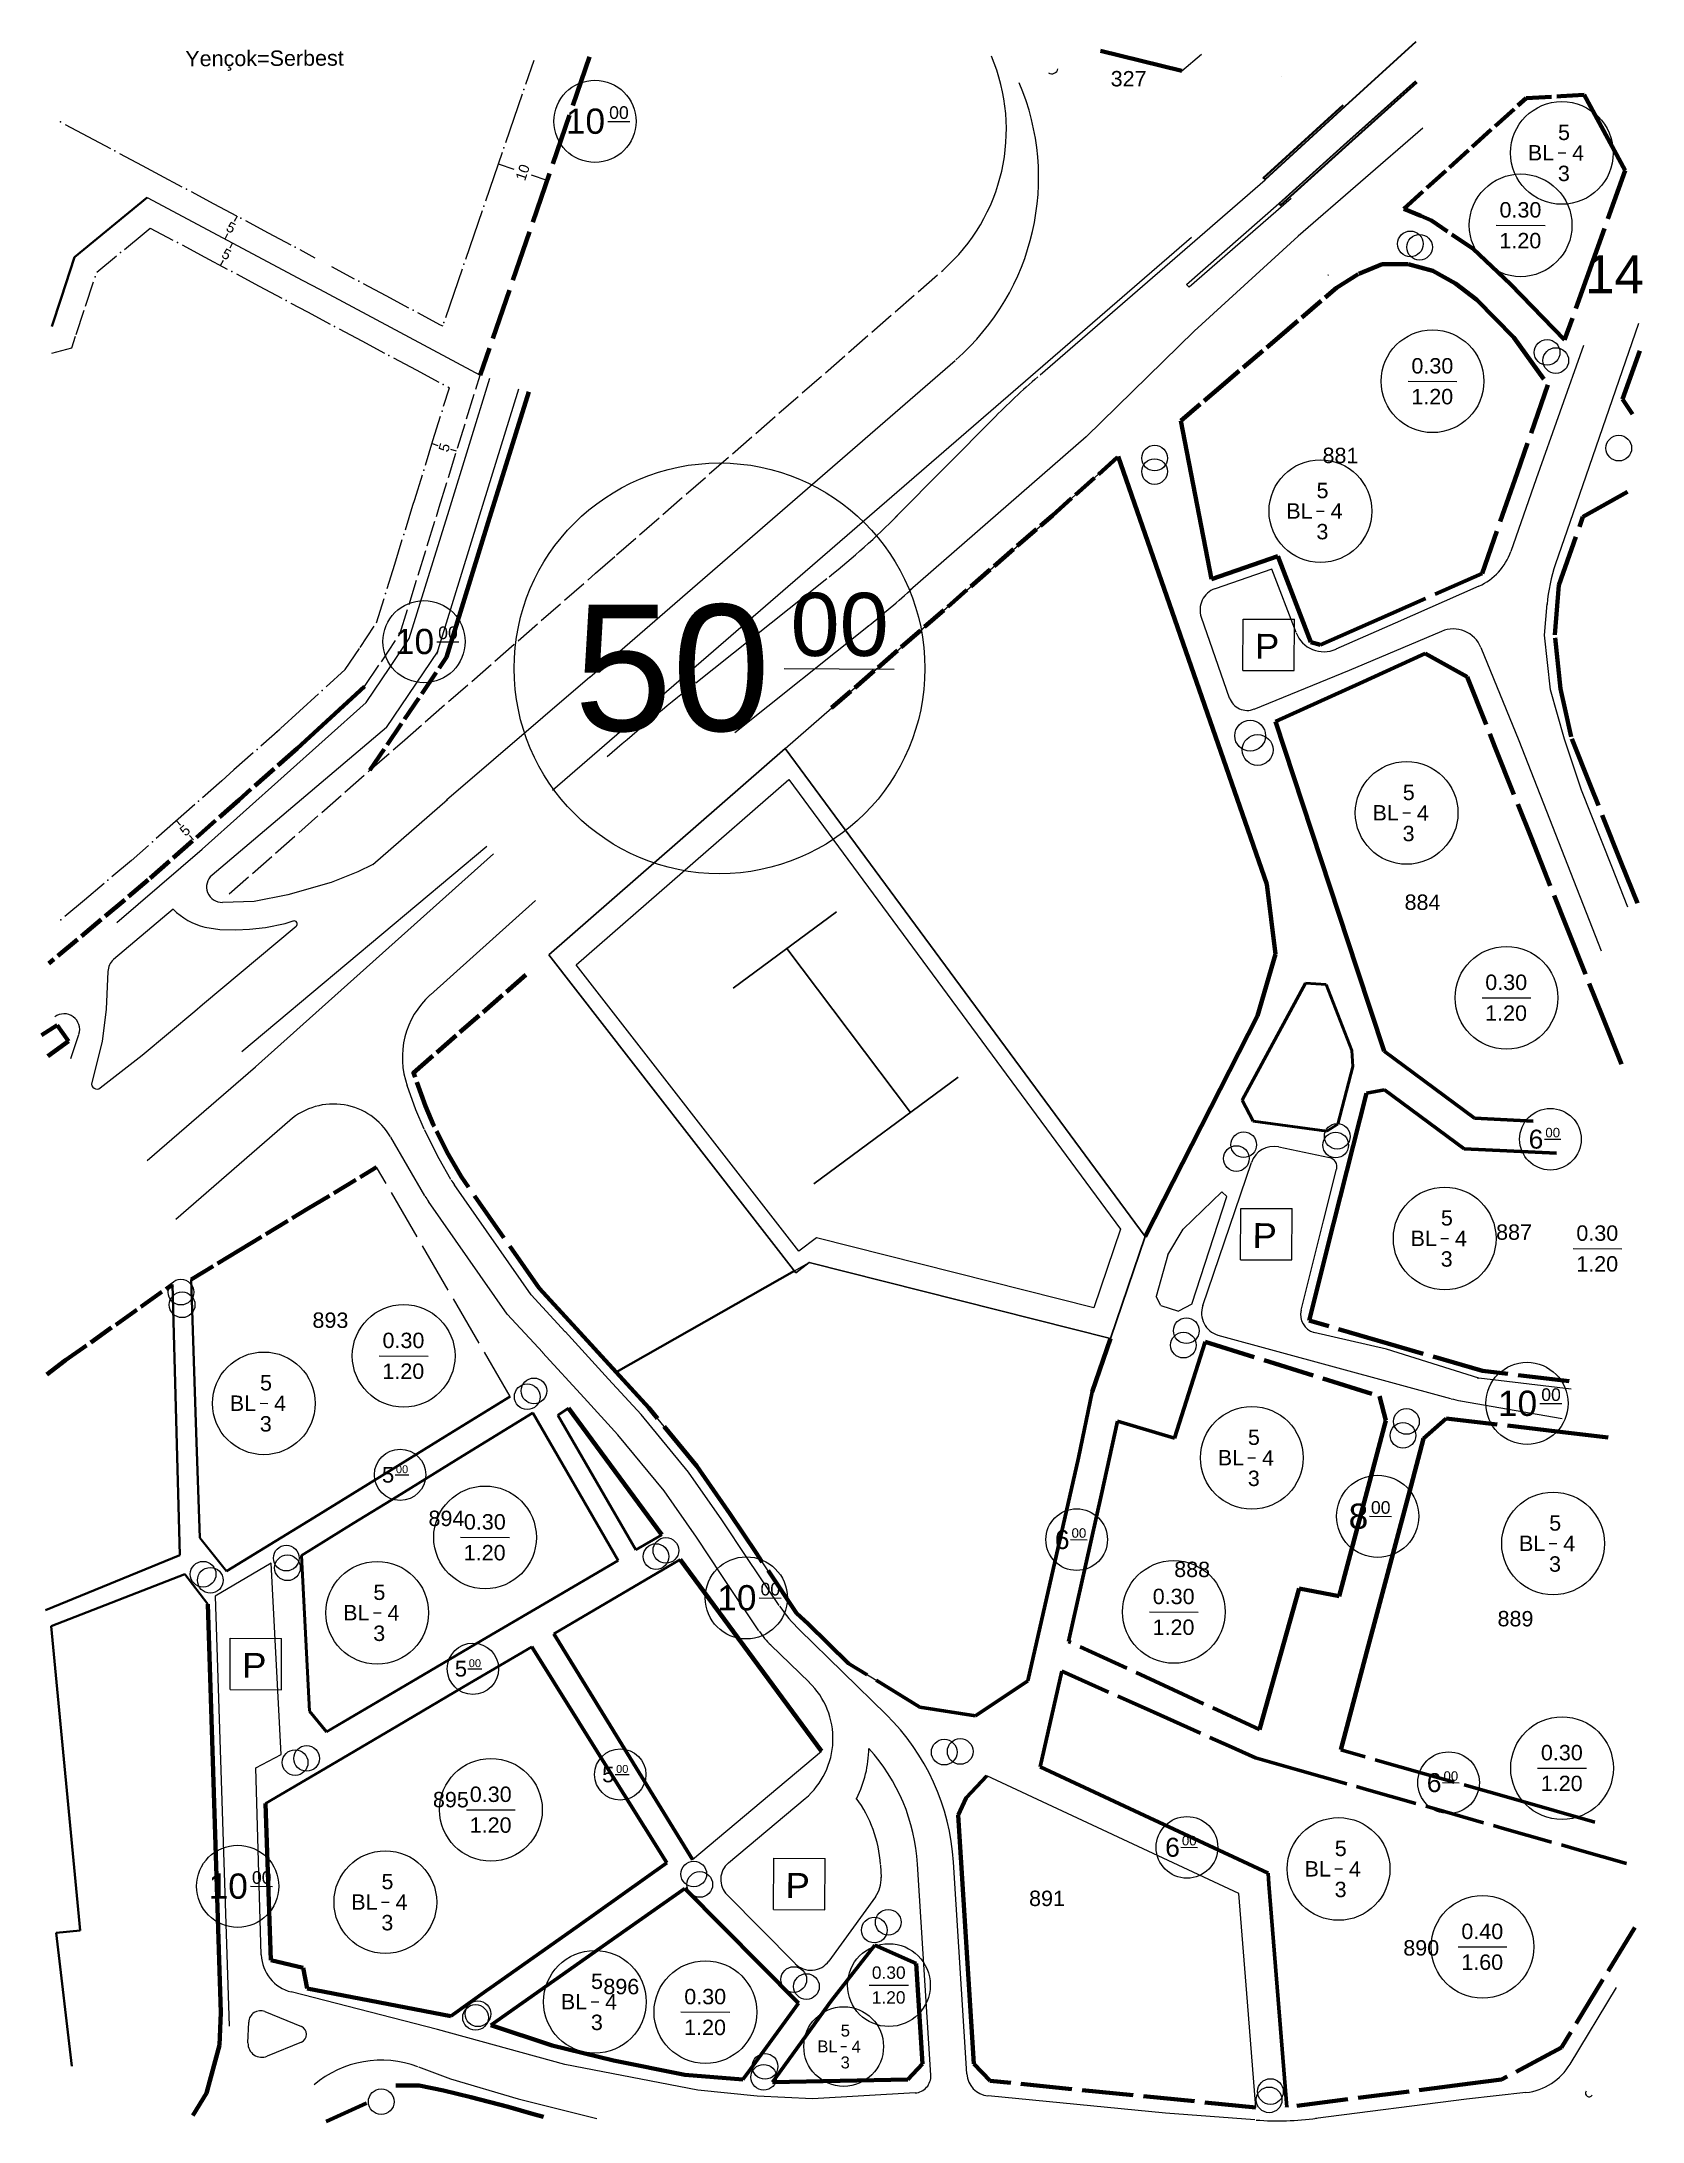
# Model space of a CAD drawing. Header units: inches. Extents: x 0 to 312, y 0 to 405.
import ezdxf

# ---------------------------------------------------------------- set-up
doc = ezdxf.new("R2010")
doc.units = ezdxf.units.IN
doc.header["$MEASUREMENT"] = 0
for name, color, linetype, lineweight in [('1000BLOKLAR', 18, 'Continuous', 0), ('ADA_IFRAZ', 4, 'Continuous', 0), ('ADA_KALDIRIM', 11, 'Continuous', 30), ('ADA_KENARI', 156, 'Continuous', 0), ('ADA_NO', 40, 'Continuous', 0), ('ADA_REFUJ', 11, 'Continuous', 30), ('ADA_YAPIYAKLASMA', 18, 'Continuous', 30), ('PL_ILKOKUL_ALANI', 150, 'Continuous', 0), ('PL_LISE_ALANI', 150, 'Continuous', 0), ('setbackboundary', 210, 'Continuous', 0), ('SM_DAIRE', 18, 'Continuous', 30), ('SM_TAKS', 18, 'Continuous', 0), ('SM_YAPI', 18, 'Continuous', 0), ('SM_YAYAYOL', 18, 'Continuous', 30), ('SM_YGEN', 18, 'Continuous', 0), ('SM_YUKSEKLIK', 18, 'Continuous', 0)]:
    doc.layers.add(name, color=color, linetype=linetype, lineweight=lineweight)
doc.layers.add('koridor', color=7, linetype='Continuous')
doc.layers.add('siteboundary', color=80, linetype='Continuous')
doc.styles.get("Standard").update_dxf_attribs({"font": 'arial.ttf'})

# ---------------------------------------------------------------- blocks, each defined once
blk = doc.blocks.new('GENEL OTOPARK ALANI')
at = {"layer": '1000BLOKLAR', "color": 1, "lineweight": 0}
for p, q in [((-6.41, -3.73), (-6.41, 6.27)), ((-6.41, 6.27), (3.59, 6.27)), ((3.59, -3.73), (3.59, 6.27)), ((-6.41, -3.73), (3.59, -3.73))]:
    blk.add_line(p, q, dxfattribs=at)
at = {"layer": '1000BLOKLAR', "color": 1, "lineweight": 0, "width": 1.054795}
blk.add_text('P', height=4.84, dxfattribs=at).set_placement((-4.09, -1.43))

msp = doc.modelspace()

# ---------------------------------------------------------------- linework, layer by layer
at = {"lineweight": 0}
msp.add_point((296.44, 275.13, 361.91), dxfattribs=at)
at = {"layer": 'ADA_IFRAZ', "lineweight": 40}
for p, q in [((6.44, 363.06), (20.59, 374.71)), ((3.8, 355.08), (6.44, 363.06)), ((1.97, 349.54), (3.8, 355.08)), ((111.93, 145.92), (146.66, 165.64))]:
    msp.add_line(p, q, dxfattribs=at)
at = {"layer": 'ADA_IFRAZ', "lineweight": 0}
for p, q in [((20.59, 374.71), (50.89, 358.54)), ((50.89, 358.54), (54.13, 356.81)), ((54.13, 356.81), (85.42, 340.1))]:
    msp.add_line(p, q, dxfattribs=at)
at = {"layer": 'ADA_KALDIRIM', "lineweight": 0}
for p, q in [((241.56, 398.18, 339.81), (241.57, 398.18, 340.72)), ((269.05, 388.19, 341.01), (244.75, 367.17, 338.82)), ((244.75, 367.17, 338.82), (224.52, 348.63, 336.86)), ((203.46, 328.07, 333.84), (224.52, 348.63, 336.86)), ((298.34, 313.12), (311.11, 350.22)), ((300.35, 345.84), (291.13, 319.9)), ((106.81, 281.26), (177.97, 342.96, 335.77)), ((79.38, 313.8), (87.33, 339.51)), ((85.11, 312.03), (92.97, 337.44)), ((203.46, 328.07, 333.84), (169.22, 298.2, 331.47)), ((291.13, 319.9), (286.17, 305.71)), ((71.61, 288.79), (79.38, 313.8)), ((76.99, 285.76), (85.11, 312.03)), ((294.94, 303.43), (298.34, 313.12)), ((239.62, 302.29), (228.58, 298.48)), ((244.37, 289.93), (239.62, 302.29)), ((279.94, 298.97), (263.66, 291.79)), ((225.9, 292.96), (231.36, 277.25)), ((263.66, 291.79), (252.12, 286.71)), ((292.77, 289.46), (293.27, 295.56)), ((67.85, 283.14), (71.61, 288.79)), ((135.04, 270.49, 329.21), (161.08, 291.28, 331.34)), ((254.75, 282.63), (272.74, 290.2)), ((293.9, 278.77), (292.77, 289.46)), ((67.17, 271.46), (77.24, 286.3)), ((280.38, 287.03), (287.75, 268.96)), ((63.21, 276.31), (67.84, 283.13)), ((106.81, 281.26), (78.9, 257.34)), ((236.21, 275.06), (254.75, 282.63)), ((31.27, 247.78), (63.21, 276.31)), ((296.64, 269.18), (293.9, 278.77)), ((67.17, 271.46), (33.21, 242.7)), ((287.75, 268.96), (303.79, 227.98)), ((299.93, 259.24), (296.64, 269.18)), ((305.85, 244.37), (299.93, 259.24)), ((64.52, 244.75), (79.04, 257.46)), ((14.67, 233.47), (31.27, 247.78)), ((61.58, 243.37), (56.44, 241.28)), ((64.52, 244.75), (61.58, 243.37)), ((309, 236.48), (305.85, 244.37)), ((56.44, 241.28), (47.96, 238.87)), ((25.64, 236.07), (14.01, 226.26)), ((41.44, 237.59), (35.24, 237.4)), ((47.96, 238.87), (41.44, 237.59)), ((75.75, 219.42), (96.23, 237.75)), ((31.36, 217.49), (49.57, 232.76)), ((31.78, 232.59), (34.74, 232.12)), ((34.74, 232.12), (37.83, 232.03)), ((37.83, 232.03), (40.52, 232.16)), ((40.52, 232.16), (43.61, 232.52)), ((43.61, 232.52), (47.43, 233.3)), ((47.43, 233.3), (49.02, 233.78)), ((12.91, 223.95), (12.55, 216.59)), ((12.55, 216.59), (11.78, 210.3)), ((19.6, 207.65), (29.87, 216.2)), ((29.87, 216.2), (31.36, 217.49)), ((5.7, 206.99), (7.27, 211.7)), ((11.78, 210.3), (9.77, 202.34)), ((11.43, 201.26), (19.6, 207.65)), ((72.89, 196.98), (71.22, 201.71, 331.65)), ((26.17, 175.74, 144.21), (48.38, 194.97)), ((74.51, 193.21), (72.89, 196.98)), ((74.65, 180.25), (68.01, 191.69)), ((77.42, 187.44), (74.56, 193.1)), ((79.73, 183.45), (77.42, 187.44)), ((226.18, 158.9), (235.68, 186.76)), ((240.98, 189.77), (250.88, 187.69)), ((95.36, 160.99), (80.38, 182.43)), ((249.73, 175.38), (252.27, 185.46)), ((90.67, 157.22), (75.34, 179.17)), ((245.34, 158), (249.73, 175.38)), ((102.02, 153.8, 322.89), (95.36, 160.99)), ((97.61, 149.72, 322.89), (90.67, 157.22)), ((110.45, 144.57), (102.01, 153.81, 322.89)), ((229.1, 153.15), (274.47, 140.77)), ((261.97, 150.37), (247.84, 153.62)), ((279.97, 144.75), (261.97, 150.37)), ((105.66, 140.92), (97.58, 149.76, 322.89)), ((116.78, 137.66), (110.45, 144.57, 322.89)), ((297.95, 142.62), (279.97, 144.75)), ((112.24, 133.72), (105.66, 140.92, 322.89)), ((276.4, 140.34), (296.17, 136.9)), ((121.26, 122.79), (112.24, 133.72)), ((126.04, 126.42), (116.78, 137.66)), ((132.5, 117.16), (126.04, 126.42)), ((127.55, 113.78), (121.26, 122.79)), ((132.52, 106.31), (127.55, 113.78)), ((137.51, 109.64), (132.5, 117.16)), ((143.68, 100.45), (137.51, 109.64)), ((44.74, 108.69), (33.82, 102.32)), ((46.66, 71.44), (44.74, 108.69)), ((139.74, 95.54), (132.52, 106.31)), ((33.82, 102.32), (36.53, 18.55)), ((164.55, 79.2, 412.76), (147.54, 95.8)), ((149.56, 85.45, 454.42), (142.01, 92.83)), ((41.71, 68.86), (46.66, 71.44)), ((42.8, 32.45), (41.71, 68.86)), ((133.81, 50.36), (148.71, 62.86)), ((163.4, 49.92), (163.53, 47.51)), ((173.22, 9), (170.65, 50.07)), ((180.22, 9.26), (177.63, 50.51)), ((146.78, 30.73), (133.52, 44.14)), ((162.41, 43.73), (153.34, 31.23)), ((77.15, 17.9), (48.59, 25.21)), ((306.69, 26.05), (297.72, 11.14)), ((101.9, 11.06), (77.15, 17.9)), ((73.4, 10.62), (79.63, 8.27)), ((79.63, 8.27), (92.83, 4.38)), ((127.83, 6.11), (101.9, 11.06)), ((92.83, 4.38), (108.17, 0.59)), ((139.4, 4.89), (127.83, 6.11)), ((150.18, 4.4), (139.4, 4.89)), ((170.15, 5.54), (150.18, 4.4)), ((218.96, 1.59), (184.36, 4.97)), ((277.57, 4.32), (248.15, 0.58)), ((289.09, 5.6), (277.57, 4.32)), ((236.35, 0.28), (218.96, 1.59))]:
    msp.add_line(p, q, dxfattribs=at)
for centre, radius, start, end in [((147.09, 378.56), 47.12, 311.1651, 23.0815), ((252.98, 355.95), 4.34, 122.4715, 124.1803), ((275.29, 309.52), 11.52, 294.0305, 340.9536), ((324.71, 293), 31.54, 160.9212, 175.5785), ((60.13, 418.3), 162.25, 308.4115, 312.4837), ((229.99, 294.38), 4.34, 109.231, 199.4058), ((249.78, 292.01), 5.8, 201.2668, 294.0305), ((274.99, 284.84), 5.81, 22.4236, 113.0439), ((234.83, 278.46), 3.67, 199.4058, 292.4505), ((35.15, 240.41), 3.01, 130.488, 271.9788), ((34.8, 245.06), 12.83, 224.4736, 256.394), ((49.19, 233.21), 0.592, 310.2056, 106.783), ((16.14, 223.83), 3.23, 131.3167, 177.9832), ((86.7, 207.19), 16.42, 132.0594, 199.7263), ((4.38, 212.66), 3.04, 341.834, 126.4695), ((10.78, 202.08), 1.05, 166.0593, 308.2573), ((56.84, 185.21), 12.92, 30.3784, 131.128), ((240.03, 185.28), 4.59, 78.3666, 161.4065), ((250.5, 185.9), 1.83, 346.054, 78.3666), ((92.24, 190.71), 14.46, 210.3784, 215.1693), ((87.87, 187.93), 15.29, 210.3784, 215.1693), ((230.44, 157.44), 4.5, 161.4065, 252.8998), ((248.86, 157.11), 3.63, 166.0563, 254.0007), ((280.44, 147.91), 3.19, 255.3493, 261.7588), ((279.99, 161.02), 20.99, 254.9636, 260.3805), ((168.03, 116.79), 29.32, 214.1012, 225.9247), ((153.99, 105.11), 17.16, 214.1012, 225.9247), ((138.91, 74.54), 15.25, 310.2291, 45.9247), ((133.57, 47.75), 44.15, 3.5814, 45.4331), ((139.25, 72.85), 21.89, 333.1277, 359.4689), ((133.57, 47.75), 37.15, 3.5814, 42.0889), ((139.43, 48.62), 24.01, 3.3382, 36.6808), ((136.52, 47.12), 4.23, 130.2291, 224.8948), ((157.64, 47.19), 5.89, 324.2824, 3.3382), ((50.5, 32.68), 7.71, 181.9366, 255.877), ((149.85, 33.76), 4.32, 224.8948, 324.2824), ((66.22, -8.38), 20.31, 69.5469, 130.3539), ((169.96, 8.8), 3.26, 273.2698, 3.5814), ((184.8, 9.55), 4.6, 183.5814, 264.4199), ((287.81, 17.1), 11.57, 276.6131, 329.1892), ((240.76, 58.65), 58.54, 265.9146, 277.479)]:
    msp.add_arc(centre, radius, start, end, dxfattribs=at)
at = {"layer": 'ADA_KENARI', "lineweight": 100}
for p, q in [((106.75, 402.05, 11.24), (103.49, 392.59, 11.24)), ((102.84, 390.7, 11.24), (99.59, 381.25, 11.24)), ((98.94, 379.35, 11.24), (95.68, 369.9, 11.24)), ((95.03, 368.01, 11.24), (91.78, 358.55, 11.24)), ((91.13, 356.66, 11.24), (87.87, 347.21, 11.24)), ((87.22, 345.32, 11.24), (85.42, 340.1, 11.24)), ((87.02, 311.44), (94.88, 336.85)), ((227.88, 300.36), (221.9, 331.18)), ((209.74, 324.21), (238.68, 240.98)), ((78.9, 285.17), (87.02, 311.44)), ((240.8, 304.8), (227.88, 300.36)), ((247.23, 288.08), (240.8, 304.8)), ((280.58, 301.44, 11.24), (271.43, 297.41, 11.24)), ((269.6, 296.6, 11.24), (262.85, 293.62, 11.24)), ((262.85, 293.62), (249.13, 287.57)), ((249.13, 287.57), (247.23, 288.08)), ((77.42, 282.99, 11.24), (78.9, 285.17, 11.24)), ((256.71, 280.06), (269.52, 285.89)), ((74.05, 278.03, 11.24), (76.86, 282.16, 11.24)), ((240.33, 272.61), (256.71, 280.06)), ((62.92, 279.43), (49.78, 267.4)), ((70.68, 273.06, 11.24), (73.49, 277.2, 11.24)), ((67.31, 268.1, 11.24), (70.12, 272.24, 11.24)), ((247.42, 251.14), (240.33, 272.61)), ((49.78, 267.4, 11.24), (46.03, 264.09, 11.24)), ((45.28, 263.42, 11.24), (41.53, 260.11, 11.24)), ((63.94, 263.14, 11.24), (66.75, 267.27, 11.24)), ((40.78, 259.45, 11.24), (38.4, 257.34, 11.24)), ((38.4, 257.34, 11.24), (34.65, 254.03, 11.24)), ((33.9, 253.37, 11.24), (30.16, 250.06, 11.24)), ((256.26, 224.31), (247.42, 251.14)), ((29.41, 249.39, 11.24), (25.66, 246.08, 11.24)), ((24.91, 245.42, 11.24), (21.17, 242.11, 11.24)), ((20.79, 241.78, 11.24), (16.96, 238.56, 11.24)), ((238.68, 240.98), (240.37, 227.35)), ((16.2, 237.92, 11.24), (12.37, 234.7, 11.24)), ((11.6, 234.06, 11.24), (7.78, 230.84, 11.24)), ((7.01, 230.2, 11.24), (3.18, 226.98, 11.24)), ((240.37, 227.35), (236.83, 215.32)), ((2.41, 226.34, 11.24), (1.41, 225.5, 11.24)), ((261.5, 208.4), (256.26, 224.31)), ((236.83, 215.32), (214.96, 172.31)), ((0, 211.57, 11.24), (3.01, 213.46, 11.24)), ((3.01, 213.46, 11.24), (5.26, 210.38, 11.24)), ((72.75, 203.36, 11.24), (72.45, 204.21, 11.24)), ((74.76, 197.71, 11.24), (73.09, 202.42, 11.24)), ((251.67, 174.89), (258.07, 200.24)), ((76.35, 194, 11.24), (74.76, 197.71, 11.24)), ((76.48, 193.75, 11.24), (76.35, 194, 11.24)), ((79.17, 188.39, 11.24), (76.92, 192.86, 11.24)), ((81.72, 184.01), (79.17, 188.39)), ((83.17, 181.92, 11.24), (81.72, 184.01, 11.24)), ((90.05, 172.09, 11.24), (84.32, 180.28, 11.24)), ((246.89, 155.98), (251.67, 174.89)), ((96.92, 162.25, 11.24), (91.19, 170.45, 11.24)), ((103.48, 155.16, 322.89), (96.92, 162.25)), ((111.93, 145.92), (103.48, 155.16, 322.89)), ((250.73, 154.87, 11.24), (246.89, 155.98, 11.24)), ((262.25, 151.51, 11.24), (252.65, 154.31, 11.24)), ((208.2, 152.47), (204.64, 142.06)), ((226.67, 151.82, 11.24), (236.22, 148.84, 11.24)), ((269.13, 149.51, 11.24), (262.25, 151.51, 11.24)), ((118.29, 138.97), (111.93, 145.92, 322.89)), ((238.13, 148.24, 11.24), (247.67, 145.26, 11.24)), ((280.65, 146.15, 11.24), (271.05, 148.95, 11.24)), ((285.61, 145.56, 11.24), (280.65, 146.15, 11.24)), ((249.58, 144.67, 11.24), (259.13, 141.69, 11.24)), ((297.53, 144.16, 11.24), (287.6, 145.33, 11.24)), ((102.61, 138.87), (120.8, 114.25)), ((120, 136.89, 11.24), (118.29, 138.97, 11.24)), ((260.63, 141.22), (261.85, 136.52)), ((127.63, 127.63, 11.24), (121.27, 135.35, 11.24)), ((269.19, 132.99), (273.61, 136.9)), ((273.61, 136.9, 11.24), (283.54, 135.73, 11.24)), ((285.53, 135.5, 11.24), (295.21, 134.36, 11.24)), ((295.21, 134.36, 11.24), (305.14, 133.19, 11.24)), ((134.16, 118.28), (127.63, 127.63)), ((139.17, 110.75), (134.16, 118.28)), ((124.38, 109.4), (151.93, 72.09)), ((140.39, 108.94, 11.24), (139.17, 110.75, 11.24)), ((147.08, 98.97, 11.24), (141.5, 107.28, 11.24)), ((32.37, 100.71), (34.94, 21.2)), ((149.31, 96.88), (147.08, 98.97)), ((157.19, 89.18, 454.42), (149.31, 96.88)), ((44.63, 31.41), (43.61, 61.92)), ((178.57, 59.61), (180.08, 63.04)), ((181.6, 11.19), (178.57, 59.61)), ((170.35, 30.74), (171.58, 11.21)), ((170.35, 30.74), (171.58, 11.21)), ((34.94, 21.2), (34.67, 14.85)), ((34.67, 14.85), (32.13, 5.47)), ((171.58, 11.21), (168.76, 8.15)), ((184.77, 7.89), (181.6, 11.19)), ((32.13, 5.47), (29.46, 1.18))]:
    msp.add_line(p, q, dxfattribs=at)
at = {"layer": 'ADA_KENARI', "lineweight": 200}
for p, q in [((222.1, 399.36), (206.28, 403.23)), ((310.34, 37.76, 11.24), (305.13, 29.23, 11.24)), ((304.13, 27.61, 11.24), (298.92, 19.08, 11.24)), ((297.88, 17.37, 11.24), (296.05, 14.39, 11.24)), ((296.05, 14.39, 11.24), (287.24, 9.66, 11.24)), ((284.39, 8.13, 11.24), (278.25, 7.35, 11.24)), ((285.47, 8.72, 11.24), (284.39, 8.13, 11.24)), ((254.45, 4.32, 11.24), (244.53, 3.06, 11.24)), ((266.36, 5.84, 11.24), (256.44, 4.57, 11.24)), ((278.25, 7.35, 11.24), (268.33, 6.09, 11.24)), ((242.55, 2.81, 11.24), (242.54, 2.8, 11.24))]:
    msp.add_line(p, q, dxfattribs=at)
at = {"layer": 'ADA_KENARI', "lineweight": 0}
for p, q in [((222.1, 399.36, 11.24), (225.92, 402.59, 11.24)), ((175.28, 360.27, 11.24), (175.53, 360.49, 11.24)), ((170.76, 356.33, 11.24), (174.53, 359.62, 11.24)), ((166.24, 352.38, 11.24), (170, 355.67, 11.24)), ((161.71, 348.44, 11.24), (165.48, 351.73, 11.24)), ((157.19, 344.5, 11.24), (160.96, 347.78, 11.24)), ((152.67, 340.55, 11.24), (156.44, 343.84, 11.24)), ((82.79, 331.59, 11.24), (84.27, 336.36, 11.24)), ((84.56, 337.32, 11.24), (85.42, 340.1, 11.24)), ((148.15, 336.61, 11.24), (151.92, 339.89, 11.24)), ((143.63, 332.66, 11.24), (147.4, 335.95, 11.24)), ((81.02, 325.86, 11.24), (82.49, 330.63, 11.24)), ((139.11, 328.72, 11.24), (142.87, 332.01, 11.24)), ((79.24, 320.12, 11.24), (80.72, 324.9, 11.24)), ((130.06, 320.83, 11.24), (133.83, 324.12, 11.24)), ((134.59, 324.78, 11.24), (138.35, 328.06, 11.24)), ((125.54, 316.89, 11.24), (129.31, 320.17, 11.24)), ((77.47, 314.39, 11.24), (78.95, 319.17, 11.24)), ((121.02, 312.94, 11.24), (124.79, 316.23, 11.24)), ((76.91, 312.58, 11.24), (77.47, 314.39, 11.24)), ((116.5, 309, 11.24), (120.27, 312.29, 11.24)), ((75.13, 306.85, 11.24), (76.61, 311.63, 11.24)), ((111.98, 305.06, 11.24), (115.75, 308.34, 11.24)), ((73.35, 301.12, 11.24), (74.83, 305.9, 11.24)), ((107.89, 301.49, 11.24), (111.66, 304.78, 11.24)), ((71.57, 295.39, 11.24), (73.05, 300.17, 11.24)), ((106.38, 300.17, 11.24), (107.89, 301.49, 11.24)), ((101.86, 296.23, 11.24), (105.63, 299.52, 11.24)), ((69.79, 289.66, 11.24), (71.27, 294.44, 11.24)), ((97.34, 292.28, 11.24), (101.11, 295.57, 11.24)), ((66.19, 284.25, 11.24), (68.96, 288.41, 11.24)), ((69.51, 289.24, 11.24), (69.79, 289.66, 11.24)), ((88.3, 284.39, 11.24), (92.07, 287.68, 11.24)), ((92.82, 288.34, 11.24), (96.59, 291.63, 11.24)), ((62.92, 279.43, 11.24), (65.72, 283.57, 11.24)), ((83.78, 280.45, 11.24), (87.55, 283.74, 11.24)), ((79.26, 276.5, 11.24), (83.03, 279.79, 11.24)), ((74.74, 272.56, 11.24), (78.5, 275.85, 11.24)), ((70.22, 268.61, 11.24), (73.98, 271.9, 11.24)), ((68.46, 267.08, 11.24), (70.22, 268.61, 11.24)), ((63.94, 263.14, 11.24), (67.71, 266.42, 11.24)), ((59.1, 258.88, 11.24), (62.85, 262.18, 11.24)), ((63.61, 262.84, 11.24), (63.94, 263.14, 11.24)), ((54.59, 254.92, 11.24), (58.35, 258.22, 11.24)), ((50.08, 250.96, 11.24), (53.84, 254.26, 11.24)), ((45.58, 247, 11.24), (49.33, 250.3, 11.24)), ((41.07, 243.04, 11.24), (44.83, 246.34, 11.24)), ((36.56, 239.08, 11.24), (40.32, 242.38, 11.24)), ((67.13, 182.64, 11.24), (65.27, 185.84, 11.24)), ((73.17, 172.27, 11.24), (68.14, 180.91, 11.24)), ((79.21, 161.9, 11.24), (74.18, 170.54, 11.24)), ((85.25, 151.53, 11.24), (80.22, 160.17, 11.24)), ((91.29, 141.16, 11.24), (86.25, 149.8, 11.24)), ((126.76, 50.98), (151.93, 72.09)), ((233.19, 44.4), (184.11, 67.3)), ((234.89, 23.26), (233.19, 44.4)), ((236.53, 2.72), (234.89, 23.26))]:
    msp.add_line(p, q, dxfattribs=at)
at = {"layer": 'ADA_KENARI', "lineweight": 211}
for p, q in [((287.58, 392.58, 11.24), (289.16, 394, 11.24)), ((289.16, 394, 11.24), (294.15, 394.29, 11.24)), ((295.15, 394.35, 11.24), (295.92, 394.4, 11.24)), ((295.92, 394.4, 11.24), (300.46, 394.66, 11.24)), ((283.13, 388.56, 11.24), (286.84, 391.91, 11.24)), ((278.68, 384.54, 11.24), (282.39, 387.89, 11.24)), ((274.27, 380.55, 11.24), (277.98, 383.9, 11.24)), ((269.82, 376.53, 11.24), (273.53, 379.88, 11.24)), ((265.37, 372.5, 11.24), (269.08, 375.86, 11.24)), ((256.62, 359.84, 11.24), (261.13, 361.72, 11.24)), ((250.04, 355.21, 11.24), (252.21, 357.06, 11.24)), ((252.21, 357.06, 11.24), (256.44, 359.72, 11.24)), ((245.48, 351.31, 11.24), (249.28, 354.56, 11.24)), ((240.92, 347.41, 11.24), (244.72, 350.66, 11.24)), ((234.07, 341.57, 11.24), (237.88, 344.81, 11.24)), ((238.64, 345.46, 11.24), (240.92, 347.41, 11.24)), ((229.51, 337.67, 11.24), (233.31, 340.92, 11.24)), ((226.47, 335.08, 11.24), (229.51, 337.67, 11.24)), ((221.9, 331.18, 11.24), (225.71, 334.43, 11.24)), ((205.87, 320.76, 11.24), (209.6, 324.08, 11.24)), ((201.38, 316.77, 11.24), (205.12, 320.09, 11.24)), ((196.9, 312.78, 11.24), (200.64, 316.11, 11.24)), ((194.58, 310.76, 11.24), (196.9, 312.78, 11.24)), ((190.06, 306.82, 11.24), (193.83, 310.11, 11.24)), ((185.54, 302.87, 11.24), (189.31, 306.16, 11.24)), ((181.02, 298.93, 11.24), (184.79, 302.22, 11.24)), ((176.5, 294.99, 11.24), (180.26, 298.27, 11.24)), ((171.97, 291.04, 11.24), (175.74, 294.33, 11.24)), ((167.45, 287.1, 11.24), (171.22, 290.38, 11.24)), ((162.93, 283.15, 11.24), (166.7, 286.44, 11.24)), ((158.41, 279.21, 11.24), (162.18, 282.5, 11.24)), ((153.89, 275.27, 11.24), (157.66, 278.55, 11.24)), ((90.54, 219.99, 11.24), (94.31, 223.28, 11.24)), ((86.02, 216.05, 11.24), (89.78, 219.33, 11.24)), ((81.5, 212.1, 11.24), (85.26, 215.39, 11.24)), ((76.97, 208.16, 11.24), (80.74, 211.45, 11.24)), ((5.26, 210.38, 11.24), (1.19, 207.48, 11.24)), ((72.45, 204.21, 11.24), (76.22, 207.5, 11.24)), ((56.93, 180.8, 11.24), (61.21, 183.39, 11.24)), ((62.07, 183.9, 11.24), (65.27, 185.84, 11.24)), ((51.8, 177.69, 11.24), (56.08, 180.28, 11.24)), ((43.67, 172.77, 11.24), (47.95, 175.36, 11.24)), ((48.81, 175.88, 11.24), (51.8, 177.69, 11.24)), ((38.54, 169.66, 11.24), (42.82, 172.25, 11.24)), ((29.13, 163.97, 11.24), (33.4, 166.56, 11.24)), ((34.26, 167.08, 11.24), (38.54, 169.66, 11.24)), ((24.26, 162.1, 11.24), (25.5, 162.98, 11.24)), ((14.47, 155.16, 11.24), (18.55, 158.06, 11.24)), ((19.36, 158.63, 11.24), (23.44, 161.53, 11.24)), ((9.57, 151.7, 11.24), (13.65, 154.59, 11.24)), ((4.68, 148.23, 11.24), (8.76, 151.12, 11.24)), ((1.02, 145.44, 11.24), (4.68, 148.23, 11.24))]:
    msp.add_line(p, q, dxfattribs=at)
at = {"layer": 'ADA_KENARI', "lineweight": 158}
for p, q in [((300.46, 394.66), (308.49, 379.93)), ((308.49, 379.93, 11.24), (305.11, 370.51, 11.24)), ((304.44, 368.63, 11.24), (302.23, 362.5, 11.24)), ((302.23, 362.5, 11.24), (298.85, 353.09, 11.24)), ((298.18, 351.21, 11.24), (296.66, 346.98, 11.24)), ((307.92, 335.43, 11.24), (311.3, 344.84, 11.24)), ((293.43, 338.19, 11.24), (290.13, 328.75, 11.24)), ((289.47, 326.86, 11.24), (287.43, 321.02, 11.24)), ((287.43, 321.02, 11.24), (284.13, 311.58, 11.24)), ((299.54, 310.51, 11.24), (300.23, 312.46, 11.24)), ((283.47, 309.7, 11.24), (280.58, 301.44, 11.24)), ((295.57, 299.18, 11.24), (298.88, 308.62, 11.24)), ((294.78, 289.48, 11.24), (295.57, 299.18, 11.24)), ((295.89, 278.98, 11.24), (294.84, 288.92, 11.24)), ((269.52, 285.89, 11.24), (277.67, 281.35, 11.24)), ((277.67, 281.35, 11.24), (281.37, 272.06, 11.24)), ((296.71, 275.24, 11.24), (295.89, 278.98, 11.24)), ((297.95, 269.62, 11.24), (296.71, 275.24, 11.24)), ((282.11, 270.21, 11.24), (283.1, 267.7, 11.24)), ((283.1, 267.7, 11.24), (286.81, 258.41, 11.24)), ((301.79, 259.98, 11.24), (298.09, 269.27, 11.24)), ((303.27, 256.26, 11.24), (301.79, 259.98, 11.24)), ((287.55, 256.55, 11.24), (290.19, 249.91, 11.24)), ((307.71, 245.11, 11.24), (304.01, 254.4, 11.24)), ((290.19, 249.91, 11.24), (293.89, 240.62, 11.24)), ((310.86, 237.22, 11.24), (307.71, 245.11, 11.24)), ((294.63, 238.77, 11.24), (297.04, 232.73, 11.24)), ((297.04, 232.73, 11.24), (300.74, 223.44, 11.24)), ((301.48, 221.58, 11.24), (304.03, 215.18, 11.24)), ((304.03, 215.18, 11.24), (307.73, 205.89, 11.24)), ((50.98, 29.89), (44.63, 31.41)), ((51.76, 25.88), (50.98, 29.89)), ((79.69, 20.52), (51.76, 25.88)), ((99.47, 14.76), (87.53, 18.74)), ((111.4, 11.89), (99.47, 14.76)), ((125.29, 9.08), (111.4, 11.89)), ((136.6, 8.14), (125.29, 9.08)), ((168.76, 8.15), (142.39, 7.61)), ((68.98, 7.01), (73.58, 7)), ((73.58, 7), (78.28, 6)), ((78.28, 6), (83.63, 4.75)), ((83.63, 4.75), (90.87, 2.83)), ((188.77, 7.49, 11.24), (184.77, 7.89, 11.24)), ((200.71, 6.3, 11.24), (190.76, 7.29, 11.24)), ((212.65, 5.11, 11.24), (202.7, 6.1, 11.24)), ((224.59, 3.91, 11.24), (214.64, 4.91, 11.24)), ((55.43, 0), (63.27, 3.54)), ((90.87, 2.83), (95.83, 1.43)), ((95.83, 1.43), (97.76, 0.9)), ((236.53, 2.72, 11.24), (226.58, 3.71, 11.24))]:
    msp.add_line(p, q, dxfattribs=at)
at = {"layer": 'ADA_KENARI', "lineweight": 70}
for p, q in [((268.64, 371.09, 11.24), (265.37, 372.5, 11.24)), ((270.76, 370.18, 11.24), (268.64, 371.09, 11.24)), ((273.89, 368.04, 11.24), (270.76, 370.18, 11.24)), ((278.84, 364.65, 11.24), (274.71, 367.47, 11.24)), ((286.11, 357.82), (278.84, 364.65)), ((261.13, 361.72, 11.24), (266.13, 361.7, 11.24)), ((266.23, 361.7, 11.24), (271.02, 360.38, 11.24)), ((271.02, 360.38), (275.41, 357.96)), ((275.41, 357.96), (279.6, 354.74)), ((296.66, 346.98), (286.11, 357.82)), ((279.6, 354.74), (286.77, 347.42)), ((286.77, 347.42, 11.24), (292.62, 339.31, 11.24)), ((309.91, 332.51, 11.24), (307.92, 335.43, 11.24)), ((300.23, 312.46, 11.24), (308.95, 317.36, 11.24))]:
    msp.add_line(p, q, dxfattribs=at)
at = {"layer": 'ADA_KENARI', "lineweight": 50}
for p, q in [((233.89, 198.91), (246.17, 221.64)), ((246.17, 221.64), (250.21, 221.39)), ((250.21, 221.39), (255.25, 208.54)), ((255.25, 208.54), (255.44, 205.42)), ((255.44, 205.42), (252.48, 194.23)), ((235.98, 194.8), (233.89, 198.91)), ((250.33, 192.86), (235.98, 194.8)), ((252.48, 194.23), (250.33, 192.86)), ((91.29, 141.16), (78.62, 133.36)), ((82.03, 129.59), (95.66, 137.98)), ((78.62, 133.36), (65.85, 125.49)), ((69.26, 121.73), (82.03, 129.59)), ((65.85, 125.49), (53.08, 117.63)), ((60.75, 116.49), (69.26, 121.73)), ((53.08, 117.63), (36.04, 107.15)), ((50.61, 110.24), (60.75, 116.49)), ((120.8, 114.25), (115.78, 111.3)), ((52.18, 79.88), (50.61, 110.24)), ((99.81, 94.96), (124.38, 109.4)), ((112.32, 109.26), (98.78, 101.3)), ((98.78, 101.3), (85.85, 93.7)), ((85.85, 93.7), (73.14, 86.23)), ((82.18, 84.6), (95.5, 92.42)), ((73.14, 86.23), (55.47, 75.84)), ((69.47, 77.12), (82.18, 84.6)), ((55.47, 75.84), (52.18, 79.88)), ((56.32, 69.39), (69.47, 77.12)), ((43.61, 61.92), (56.32, 69.39))]:
    msp.add_line(p, q, dxfattribs=at)
at = {"layer": 'ADA_KENARI', "lineweight": 60}
for p, q in [((279.15, 195.35), (261.5, 208.4)), ((258.07, 200.24), (261.57, 200.89)), ((261.57, 200.89), (277.12, 189.43)), ((290.54, 194.79), (279.15, 195.35)), ((277.12, 189.43), (295.1, 188.56)), ((220.7, 133.09), (226.67, 151.82)), ((204.64, 142.06), (201.96, 129.25)), ((206.43, 122.18), (209.58, 136.34)), ((209.58, 136.34), (220.7, 133.09)), ((201.96, 129.25), (192.13, 85.79)), ((203.39, 108.52), (206.43, 122.18)), ((200.03, 93.48), (203.39, 108.52)), ((126.76, 50.98), (99.81, 94.96)), ((200.49, 93.27, 11.24), (200.03, 93.48, 11.24)), ((95.5, 92.42), (109.09, 70.7)), ((160.83, 86.96, 11.24), (157.19, 89.18, 11.24)), ((211.38, 88.25, 11.24), (202.3, 92.43, 11.24)), ((171.07, 80.7, 11.24), (162.54, 85.91, 11.24)), ((192.13, 85.79), (181.91, 79.01)), ((194.53, 69.06), (198.71, 87.68)), ((198.71, 87.68, 11.24), (207.84, 83.6, 11.24)), ((222.28, 83.23, 11.24), (213.2, 87.41, 11.24)), ((209.67, 82.79, 11.24), (216.63, 79.68, 11.24)), ((226.36, 81.35, 11.24), (222.28, 83.23, 11.24)), ((181.91, 79.01), (171.07, 80.7)), ((216.63, 79.68, 11.24), (225.76, 75.6, 11.24)), ((237.26, 76.32, 11.24), (228.18, 80.51, 11.24)), ((227.58, 74.78, 11.24), (231.24, 73.15, 11.24)), ((231.24, 73.15), (236.44, 70.83)), ((109.09, 70.7), (121.82, 50.35)), ((238.9, 48.36), (194.53, 69.06)), ((236.44, 70.83, 11.24), (244.61, 68.49, 11.24)), ((257.85, 70.99, 11.24), (253.05, 72.35, 11.24)), ((269.4, 67.71, 11.24), (259.78, 70.44, 11.24)), ((180.08, 63.04), (184.11, 67.3)), ((244.61, 68.49, 11.24), (254.23, 65.76, 11.24)), ((256.15, 65.21, 11.24), (258.08, 64.66, 11.24)), ((275.17, 66.08, 11.24), (269.4, 67.71, 11.24)), ((286.72, 62.8, 11.24), (277.1, 65.53, 11.24)), ((258.08, 64.66, 11.24), (267.7, 61.93, 11.24)), ((269.62, 61.38, 11.24), (271.26, 60.92, 11.24)), ((271.26, 60.92, 11.24), (280.88, 58.17, 11.24)), ((302.59, 58.3), (286.72, 62.8)), ((282.8, 57.62, 11.24), (284.52, 57.13, 11.24)), ((284.52, 57.13, 11.24), (294.14, 54.39, 11.24)), ((296.07, 53.85, 11.24), (299.1, 52.98, 11.24)), ((299.1, 52.98, 11.24), (308.72, 50.25, 11.24)), ((121.82, 50.35), (104.17, 37.85)), ((112.19, 36.13), (125.27, 45.34)), ((125.27, 45.34), (147.41, 23.04)), ((239.07, 46.17), (238.9, 48.36)), ((240.87, 23.74), (239.07, 46.17)), ((104.17, 37.85), (87.44, 26.01)), ((87.53, 18.74), (112.19, 36.13)), ((153.85, 23.57), (162.29, 34.33)), ((162.29, 34.33), (170.35, 30.74)), ((86.63, 25.43), (79.69, 20.52)), ((87.44, 26.01), (86.63, 25.43)), ((147.41, 23.04), (138.07, 10.16)), ((142.39, 7.61), (153.85, 23.57)), ((242.54, 2.8), (240.87, 23.74)), ((138.07, 10.16), (136.6, 8.14))]:
    msp.add_line(p, q, dxfattribs=at)
at = {"layer": 'ADA_KENARI', "lineweight": 40}
for p, q in [((25.5, 162.98), (26.94, 110.28)), ((30.13, 134.16), (29.13, 163.97)), ((95.66, 137.98), (112.32, 109.26)), ((100.56, 137.52), (102.61, 138.87)), ((30.82, 113.67), (30.13, 134.16)), ((115.78, 111.3), (100.56, 137.52)), ((36.04, 107.15), (30.82, 113.67)), ((26.94, 110.28), (0.76, 99.59)), ((1.85, 96.44), (27.89, 106.58)), ((27.89, 106.58), (32.37, 100.71)), ((7.51, 37.2), (1.85, 96.44)), ((2.83, 36.72), (7.51, 37.2)), ((5.9, 10.77), (2.83, 36.72))]:
    msp.add_line(p, q, dxfattribs=at)
at = {"layer": 'ADA_KENARI', "lineweight": 80}
for p, q in [((261.85, 136.52), (258.41, 123.53)), ((266.75, 123.81), (269.19, 132.99)), ((258.41, 123.53), (252.78, 102.26)), ((262.94, 109.51), (266.75, 123.81)), ((258.15, 91.51), (262.94, 109.51)), ((244.98, 103.79), (237.26, 76.32)), ((252.78, 102.26), (244.98, 103.79)), ((253.05, 72.35), (258.15, 91.51))]:
    msp.add_line(p, q, dxfattribs=at)
at = {"layer": 'ADA_KENARI', "lineweight": 0}
msp.add_arc((151.42, 387.9), 36.51, 311.332, 23.0815, dxfattribs=at)
at = {"layer": 'ADA_KENARI', "lineweight": 100}
msp.add_point((72.45, 204.21, 331.65), dxfattribs=at)
at = {"layer": 'ADA_KENARI', "lineweight": 211}
msp.add_point((72.45, 204.21, 331.65), dxfattribs=at)
at = {"layer": 'ADA_KENARI', "lineweight": 60}
msp.add_point((157.19, 89.18, 454.42), dxfattribs=at)
at = {"layer": 'ADA_REFUJ', "lineweight": 0}
for p, q in [((267.66, 405.04), (253.87, 392.47)), ((267.73, 404.97), (253.94, 392.4)), ((267.61, 397.37), (254.26, 385.43)), ((267.68, 397.3), (254.33, 385.36)), ((254.55, 385.21), (267.86, 397.13)), ((254.65, 385.09), (267.96, 397.02)), ((253.5, 392.7), (237.91, 378.48)), ((253.6, 392.59), (238.1, 378.45)), ((253.87, 392.47), (238.33, 378.26)), ((253.94, 392.4), (238.33, 378.13)), ((254.26, 385.43), (241.02, 373.5)), ((254.33, 385.36), (241.15, 373.48)), ((241.31, 373.26), (254.55, 385.21)), ((241.32, 373.06), (254.65, 385.09)), ((224.64, 366.23, 337.88), (238.33, 378.13, 213.98)), ((238.33, 378.13), (237.91, 378.48)), ((238.33, 378.26), (238.1, 378.45)), ((223.05, 357.76), (241.02, 373.5)), ((243.39, 374.51, 337.08), (223.54, 357.2, 335.63)), ((241.02, 373.5), (241.32, 373.06)), ((241.15, 373.48), (241.31, 373.26)), ((99.51, 259.25, 36.59), (223.98, 366.97, 301.91)), ((194.52, 340.16, 335.12), (224.64, 366.23, 337.88)), ((223.54, 357.2, 335.63), (223.05, 357.76)), ((166.29, 312.33), (185.72, 331.96)), ((127.41, 280.18, 329.21), (152.93, 300.45, 331.34)), ((39.03, 208.39), (86.72, 248.36)), ((41.66, 205.36), (88.06, 246.88)), ((20.59, 187.11), (41.66, 205.35)), ((229.92, 181.05), (222.39, 173.76)), ((224.08, 159.13), (230.89, 180.13)), ((230.89, 180.13), (229.92, 181.05)), ((219.4, 168.78), (222.39, 173.76)), ((219.4, 168.78), (217.1, 160.62)), ((218.01, 158.91), (217.1, 160.62)), ((218.01, 158.91), (221.45, 157.79)), ((224.08, 159.13), (221.45, 157.79)), ((43.51, 21.38), (50.62, 18.45)), ((40.2, 15.29), (40.34, 19.34)), ((50.62, 15.45), (43.93, 12.69))]:
    msp.add_line(p, q, dxfattribs=at)
for centre, radius, start, end in [((196.79, 399.99), 1.22, 237.8531, 347.8423), ((292.32, 226.42), 150, 130.9226, 135.5178), ((60.13, 418.3), 150, 308.4522, 315.2834), ((440.1, -109.98), 500, 128.9433, 131.2864), ((42.64, 19.26), 2.29, 67.852, 178.1872), ((50, 16.95), 1.62, 292.6434, 67.852), ((42.9, 15.19), 2.7, 178.1872, 292.6434), ((301.45, 5.49), 0.711, 148.3708, 328.3708)]:
    msp.add_arc(centre, radius, start, end, dxfattribs=at)
at = {"layer": 'ADA_YAPIYAKLASMA', "lineweight": 0}
for p, q in [((95.9, 401.39), (94.28, 396.66)), ((93.63, 394.77), (92, 390.04)), ((4.59, 388.92), (9, 386.56)), ((92, 390.04), (90.38, 385.31)), ((9, 386.56), (13.41, 384.21)), ((15.18, 383.27), (19.59, 380.91)), ((19.59, 380.91), (22.94, 379.12)), ((89.73, 383.42), (88.1, 378.69)), ((88.97, 381.23), (92.01, 380.18)), ((22.94, 379.12), (27.35, 376.77)), ((88.1, 378.69), (86.48, 373.96)), ((98.46, 377.96), (95.42, 379.01)), ((29.12, 375.83), (33.53, 373.47)), ((33.53, 373.47), (37.94, 371.12)), ((20, 367.75), (21.18, 368.73)), ((21.18, 368.73), (25.59, 366.37)), ((38.09, 371.04), (37.53, 369.98)), ((39.7, 370.18), (44.11, 367.82)), ((85.83, 372.07), (84.21, 367.34)), ((16.14, 364.57), (20, 367.75)), ((27.36, 365.43), (31.77, 363.08)), ((35.74, 366.63), (36.3, 367.69)), ((37.21, 365.84), (36.65, 364.78)), ((44.11, 367.82), (48.52, 365.47)), ((84.21, 367.34), (82.58, 362.61)), ((10.73, 360.12), (14.59, 363.3)), ((31.77, 363.08), (36.18, 360.72)), ((34.86, 361.43), (35.42, 362.49)), ((50.29, 364.53), (53.24, 362.95)), ((56.49, 361.22), (60.9, 358.86)), ((81.93, 360.72), (80.31, 355.99)), ((8.55, 353.51), (10.12, 358.26)), ((37.94, 359.78), (42.36, 357.43)), ((42.36, 357.43), (46.77, 355.07)), ((62.66, 357.92), (67.07, 355.56)), ((6.72, 347.97), (8.29, 352.72)), ((48.53, 354.13), (48.53, 354.13)), ((48.53, 354.13), (51.78, 352.4)), ((51.78, 352.4), (56.19, 350.04)), ((67.07, 355.56), (71.48, 353.21)), ((80.31, 355.99), (78.68, 351.26)), ((57.95, 349.1), (62.36, 346.74)), ((73.25, 352.27), (77.66, 349.91)), ((77.66, 349.91), (78.13, 349.66)), ((1.99, 344.37), (5.87, 345.4)), ((5.87, 345.4), (6.63, 347.7)), ((62.36, 346.74), (66.77, 344.39)), ((68.54, 343.45), (72.95, 341.09)), ((72.95, 341.09), (77.36, 338.74)), ((78.31, 334.02), (79.43, 337.63)), ((79.12, 337.8), (79.43, 337.63)), ((76.24, 327.34), (77.72, 332.11)), ((74.76, 322.56), (76.24, 327.34)), ((76.06, 326.75), (77.21, 326.4)), ((80.84, 325.27), (79.69, 325.63)), ((72.69, 315.87), (74.17, 320.65)), ((70.86, 309.98), (72.34, 314.75)), ((72.34, 314.75), (72.69, 315.87)), ((68.79, 303.29), (70.27, 308.07)), ((67.3, 298.52), (68.79, 303.29)), ((65.23, 291.83), (66.71, 296.61)), ((62.04, 287.04), (64.81, 291.2)), ((59.11, 282.73), (61.92, 286.87)), ((59.11, 282.73), (55.42, 279.36)), ((53.94, 278.01), (50.25, 274.64)), ((50.25, 274.64), (46.55, 271.27)), ((46.47, 271.14), (42.72, 267.83)), ((41.22, 266.51), (37.47, 263.2)), ((35.09, 261.09), (31.34, 257.78)), ((37.47, 263.2), (35.09, 261.09)), ((29.84, 256.45), (26.1, 253.14)), ((26.1, 253.14), (22.35, 249.83)), ((26.28, 253.3), (27.08, 252.41)), ((20.85, 248.5), (17.48, 245.52)), ((29.59, 249.56), (28.8, 250.46)), ((17.53, 245.56), (13.7, 242.35)), ((12.17, 241.06), (8.34, 237.85)), ((8.34, 237.85), (4.51, 234.63))]:
    msp.add_line(p, q, dxfattribs=at)
for p in [(93.95, 395.72), (3.71, 389.39), (14.29, 383.74), (90.05, 384.37), (28.23, 376.3), (86.16, 373.02), (38.82, 370.65), (26.48, 365.9), (49.41, 365), (15.36, 363.94), (82.26, 361.67), (10.43, 359.21), (37.06, 360.25), (61.78, 358.39), (47.65, 354.6), (72.37, 352.74), (57.07, 349.57), (78.36, 350.32), (67.65, 343.92), (78.24, 338.27), (78.01, 333.07), (74.47, 321.6), (70.57, 309.02), (67.01, 297.56), (54.68, 278.69), (45.81, 270.6), (41.97, 267.17), (30.59, 257.11), (21.6, 249.17), (12.93, 241.7), (3.74, 233.99)]:
    msp.add_point(p, dxfattribs=at)
at = {"layer": 'koridor'}
for p, q in [((134.71, 220.71, 11.24), (154.83, 235.55, 11.24)), ((169.28, 196.51, 11.24), (145.17, 228.43, 11.24)), ((150.4, 182.59, 11.24), (178.57, 203.36, 11.24))]:
    msp.add_line(p, q, dxfattribs=at)
at = {"layer": 'PL_ILKOKUL_ALANI', "lineweight": 0}
msp.add_polyline3d([(149.54, 167.28, 0), (208.2, 152.47, 0), (204.64, 142.06, 0), (201.96, 129.25, 0), (192.13, 85.79, 0), (181.91, 79.01, 0), (171.07, 80.7, 0), (157.19, 89.18, 0), (149.31, 96.88, 0), (147.08, 98.97, 0), (139.17, 110.75, 0), (134.16, 118.28, 0), (127.63, 127.63, 0), (118.29, 138.97, 0), (111.93, 145.92, 0), (146.66, 165.64, 0), (149.54, 167.28, 0)], close=True, dxfattribs=at)
at = {"layer": 'PL_LISE_ALANI', "lineweight": 0}
msp.add_polyline3d([(214.96, 172.31, 0), (144.85, 267.38, 0), (196.9, 312.78, 0), (209.74, 324.21, 0), (238.68, 240.98, 0), (240.37, 227.35, 0), (236.83, 215.32, 0), (214.96, 172.31, 0)], close=True, dxfattribs=at)
at = {"layer": 'setbackboundary', "elevation": 11.24}
msp.add_lwpolyline([(104.16, 225.24), (145.56, 261.36), (210.17, 173.76), (204.95, 158.45), (150.92, 172.09), (147.48, 169.48), (104.16, 225.24)], dxfattribs=at)
at = {"layer": 'siteboundary', "elevation": 11.24}
msp.add_lwpolyline([(98.83, 227.22), (144.85, 267.38), (214.96, 172.31), (208.2, 152.47), (149.54, 167.28), (146.93, 165.29)], close=True, dxfattribs=at)
at = {"layer": 'SM_DAIRE', "lineweight": 0}
for centre, radius in [((107.79, 389.51), 8), ((296.14, 383.36), 10), ((288.11, 369.26), 10), ((270.95, 338.89), 10), ((132.06, 282.98), 40), ((249.1, 313.6), 10), ((74.49, 288.18), 8), ((265.9, 254.82), 10), ((285.34, 218.82), 10), ((293.91, 191.28), 6), ((273.31, 171.96), 10), ((70.53, 149.08), 10), ((43.29, 139.84), 10), ((289.35, 139.83), 8), ((235.74, 129.23), 10), ((69.84, 125.92), 5), ((260.26, 117.84), 8), ((86.38, 113.74), 10), ((294.42, 112.55), 10), ((201.62, 113.3), 6), ((137.27, 101.95), 8), ((65.38, 99.05), 10), ((220.55, 99.22), 10), ((84.03, 88.16), 5), ((296.17, 68.8), 10), ((87.53, 60.69), 10), ((112.73, 67.56), 5), ((274.07, 65.97), 6), ((223.11, 53.37), 6), ((252.65, 49.16), 10), ((38.2, 45.79), 8), ((66.96, 42.7), 10), ((280.68, 33.99), 10), ((107.78, 23.29), 10), ((165.05, 26.54), 8.06), ((129.3, 21.29), 10), ((156.24, 14.58), 7.76)]:
    msp.add_circle(centre, radius, dxfattribs=at)
at = {"layer": 'SM_TAKS', "lineweight": 0}
for p, q in [((283.36, 369.28), (292.86, 369.24)), ((266.2, 338.91), (275.7, 338.87)), ((280.59, 218.84), (290.09, 218.8)), ((298.33, 170), (307.83, 169.96)), ((65.78, 149.1), (75.28, 149.06)), ((81.63, 113.76), (91.13, 113.72)), ((215.8, 99.24), (225.3, 99.2)), ((291.42, 68.82), (300.92, 68.79)), ((82.78, 60.71), (92.28, 60.67)), ((275.93, 34.01), (285.43, 33.97)), ((161.22, 26.56), (168.88, 26.53)), ((124.55, 21.31), (134.05, 21.27))]:
    msp.add_line(p, q, dxfattribs=at)
at = {"layer": 'SM_YAPI', "lineweight": 0}
for p, q in [((295.39, 383.37), (296.89, 383.36)), ((248.35, 313.61), (249.85, 313.6)), ((265.15, 254.82), (266.65, 254.82)), ((272.56, 171.96), (274.06, 171.95)), ((42.55, 139.85), (44.04, 139.84)), ((234.99, 129.24), (236.49, 129.23)), ((293.67, 112.55), (295.17, 112.55)), ((64.63, 99.05), (66.13, 99.05)), ((251.9, 49.17), (253.4, 49.16)), ((66.21, 42.71), (67.71, 42.7)), ((107.03, 23.29), (108.53, 23.29)), ((155.66, 14.59), (156.82, 14.58))]:
    msp.add_line(p, q, dxfattribs=at)
at = {"layer": 'SM_YAYAYOL', "lineweight": 0}
for centre, radius in [((266.63, 365.64), 2.5), ((268.42, 364.99), 2.5), ((293.26, 344.51), 2.5), ((294.95, 342.92), 2.5), ((307.23, 325.87), 2.5), ((216.81, 323.93), 2.5), ((216.8, 321.3), 2.5), ((235.42, 269.86), 3), ((236.88, 267.09), 3), ((234.17, 190.21), 2.5), ((252.08, 190.14), 2.5), ((252.37, 191.84), 2.5), ((232.74, 187.52), 2.5), ((27.14, 161.5), 2.5), ((27.37, 159.03), 2.5), ((222.98, 153.99), 2.5), ((222.42, 151.18), 2.5), ((94.59, 141.13), 2.5), ((95.91, 142.27), 2.5), ((265.86, 136.31), 2.5), ((265.19, 133.61), 2.5), ((121.61, 111.2), 2.5), ((47.66, 109.7), 2.5), ((47.89, 107.82), 2.5), ((119.68, 110.01), 2.5), ((31.46, 106.56), 2.5), ((32.86, 105.38), 2.5), ((51.63, 70.69), 2.5), ((175.82, 71.92), 2.5), ((178.94, 72.04), 2.5), ((49.39, 69.88), 2.5), ((127.04, 48.18), 2.5), ((128.21, 46.15), 2.5), ((164.92, 38.78), 2.5), ((162.2, 37.26), 2.5), ((146.52, 27.63), 2.5), ((148.99, 26.27), 2.5), ((84.53, 20.25), 2.5), ((85, 20.96), 2.5), ((140.92, 10.71), 2.5), ((140.67, 8.59), 2.5), ((239.37, 5.81), 2.5), ((66.16, 3.84), 2.5), ((239.12, 4.2), 2.5)]:
    msp.add_circle(centre, radius, dxfattribs=at)
at = {"layer": 'SM_YGEN', "lineweight": 0}
for p, q in [((110.31, 389.5), (114.59, 389.48)), ((77.01, 288.17), (81.29, 288.16)), ((144.66, 282.93), (166.08, 282.85)), ((292.73, 191.28), (295.94, 191.27)), ((291.87, 139.82), (296.15, 139.8)), ((68.86, 125.93), (71.54, 125.92)), ((258.69, 117.85), (262.98, 117.83)), ((200.45, 113.31), (203.66, 113.29)), ((139.79, 101.94), (144.08, 101.93)), ((83.05, 88.16), (85.73, 88.15)), ((111.75, 67.57), (114.43, 67.56)), ((272.9, 65.97), (276.11, 65.96)), ((221.94, 53.38), (225.15, 53.37)), ((40.72, 45.78), (45.01, 45.77))]:
    msp.add_line(p, q, dxfattribs=at)

# ---------------------------------------------------------------- block references
for p, xscale, yscale, rotation in [((240.43, 286.28), 0.9999723116838607, 0.9999669930090495, 359.7657546723109), ((239.96, 171.51), 0.9999723116838607, 0.9999669930090495, 359.7657546723109), ((43.14, 87.81), 0.9999723116256538, 0.9999669920774968, 359.7657546722972), ((148.99, 44.95), 0.9999723116838607, 0.9999669930090495, 359.7657546723109)]:
    msp.add_blockref('GENEL OTOPARK ALANI', p, dxfattribs=dict(xscale=xscale, yscale=yscale, rotation=rotation))

# ---------------------------------------------------------------- texts
at = {"layer": 'ADA_NO', "lineweight": 0}
for s, p in [('327', (208.24, 396.32)), ('881', (249.51, 322.96)), ('884', (265.49, 235.95)), ('887', (283.32, 171.7)), ('893', (52.76, 154.55)), ('894', (75.36, 115.95)), ('888', (220.62, 106.02)), ('889', (283.6, 96.42)), ('895', (76.22, 61.18)), ('891', (192.35, 41.95)), ('890', (265.24, 32.31)), ('896', (109.42, 24.78))]:
    msp.add_text(s, height=3, rotation=359.7658, dxfattribs=at).set_placement(p)
at = {"layer": 'ADA_YAPIYAKLASMA', "lineweight": 0}
for s, rotation, p in [('10', 431.2798, (94.15, 377.77)), ('5', 692.1441, (35.75, 368.32)), ('5', 692.1441, (34.87, 363.12)), ('5', 433.0395, (79.17, 324.96)), ('5', 401.7224, (28.01, 250.16))]:
    msp.add_text(s, height=2, rotation=rotation, dxfattribs=at).set_placement(p)
at = {"layer": 'SM_TAKS', "lineweight": 0}
for s, height, p in [('0.30', 3, (283.99, 370.78)), ('1.20', 3, (283.97, 364.78)), ('0.30', 3, (266.83, 340.4)), ('1.20', 3, (266.81, 334.4)), ('0.30', 3, (281.22, 220.34)), ('1.20', 3, (281.19, 214.34)), ('0.30', 3, (298.96, 171.5)), ('1.20', 3, (298.94, 165.5)), ('0.30', 3, (66.41, 150.6)), ('1.20', 3, (66.38, 144.6)), ('0.30', 3, (82.26, 115.26)), ('1.20', 3, (82.23, 109.26)), ('0.30', 3, (216.44, 100.74)), ('1.20', 3, (216.41, 94.74)), ('0.30', 3, (292.05, 70.32)), ('0.30', 3, (83.41, 62.21)), ('1.20', 3, (292.03, 64.32)), ('1.20', 3, (83.39, 56.21)), ('0.40', 3, (276.56, 35.51)), ('1.60', 3, (276.54, 29.51)), ('0.30', 2.419, (161.73, 27.77)), ('0.30', 3, (125.19, 22.81)), ('1.20', 2.419, (161.71, 22.93)), ('1.20', 3, (125.16, 16.81))]:
    msp.add_text(s, height=height, rotation=359.9998, dxfattribs=at).set_placement(p)
at = {"layer": 'SM_YAPI', "lineweight": 0}
for s, height, p in [('5', 3, (295.39, 385.87)), ('BL', 3, (289.51, 381.89)), ('4', 3, (298.13, 381.86)), ('3', 3, (295.36, 377.87)), ('5', 3, (248.35, 316.11)), ('BL', 3, (242.47, 312.13)), ('4', 3, (251.09, 312.1)), ('3', 3, (248.32, 308.11)), ('5', 3, (265.15, 257.32)), ('BL', 3, (259.26, 253.35)), ('4', 3, (267.89, 253.31)), ('3', 3, (265.11, 249.32)), ('5', 3, (272.57, 174.46)), ('BL', 3, (266.68, 170.48)), ('4', 3, (275.31, 170.45)), ('3', 3, (272.53, 166.46)), ('5', 3, (42.55, 142.35)), ('BL', 3, (36.66, 138.37)), ('4', 3, (45.29, 138.34)), ('3', 3, (42.51, 134.35)), ('5', 3, (234.99, 131.74)), ('BL', 3, (229.11, 127.76)), ('4', 3, (237.73, 127.72)), ('3', 3, (234.96, 123.74)), ('5', 3, (293.67, 115.05)), ('BL', 3, (287.79, 111.08)), ('4', 3, (296.41, 111.04)), ('3', 3, (293.63, 107.05)), ('5', 3, (64.64, 101.55)), ('BL', 3, (58.75, 97.58)), ('4', 3, (67.38, 97.54)), ('3', 3, (64.6, 93.56)), ('5', 3, (251.9, 51.67)), ('BL', 3, (246.02, 47.69)), ('4', 3, (254.65, 47.65)), ('5', 3, (66.21, 45.21)), ('3', 3, (251.87, 43.67)), ('BL', 3, (60.33, 41.23)), ('4', 3, (68.95, 41.2)), ('3', 3, (66.18, 37.21)), ('5', 3, (107.03, 25.79)), ('BL', 3, (101.15, 21.82)), ('4', 3, (109.78, 21.78)), ('3', 3, (107, 17.79)), ('5', 2.33, (155.66, 16.53)), ('BL', 2.329, (151.1, 13.44)), ('3', 2.33, (155.64, 10.32)), ('4', 2.33, (157.79, 13.41))]:
    msp.add_text(s, height=height, rotation=359.9998, dxfattribs=at).set_placement(p)
at = {"layer": 'SM_YGEN', "lineweight": 0}
for s, height, p in [('10', 4.919, (102.12, 387.08)), ('00', 2.459, (110.55, 389.99)), ('14', 7.378, (300.66, 356.04)), ('50', 24.594, (103.72, 270.8)), ('00', 12.297, (145.9, 285.39)), ('10', 4.919, (68.82, 285.75)), ('00', 2.459, (77.25, 288.67)), ('6', 3.69, (289.66, 189.45)), ('00', 1.845, (292.92, 191.65)), ('10', 4.919, (283.68, 137.39)), ('00', 2.459, (292.12, 140.31)), ('5', 3.07, (66.3, 124.4)), ('00', 1.537, (69.02, 126.24)), ('8', 4.92, (254.6, 115.4)), ('00', 2.459, (258.94, 118.34)), ('6', 3.69, (197.37, 111.47)), ('00', 1.845, (200.63, 113.67)), ('10', 4.919, (131.61, 99.52)), ('00', 2.459, (140.04, 102.43)), ('5', 3.07, (80.49, 86.63)), ('00', 1.537, (83.21, 88.47)), ('5', 3.07, (109.19, 66.04)), ('00', 1.537, (111.91, 67.87)), ('6', 3.69, (269.82, 64.14)), ('00', 1.845, (273.08, 66.34)), ('6', 3.69, (218.86, 51.55)), ('00', 1.845, (222.12, 53.75)), ('00', 2.459, (40.97, 46.27)), ('10', 4.919, (32.54, 43.36))]:
    msp.add_text(s, height=height, rotation=359.9998, dxfattribs=at).set_placement(p)
at = {"layer": 'SM_YUKSEKLIK', "lineweight": 0}
msp.add_text('Yençok=Serbest', height=2.9999, rotation=360.2338, dxfattribs=at).set_placement((28, 400.23))

doc.saveas('drawing.dxf')
